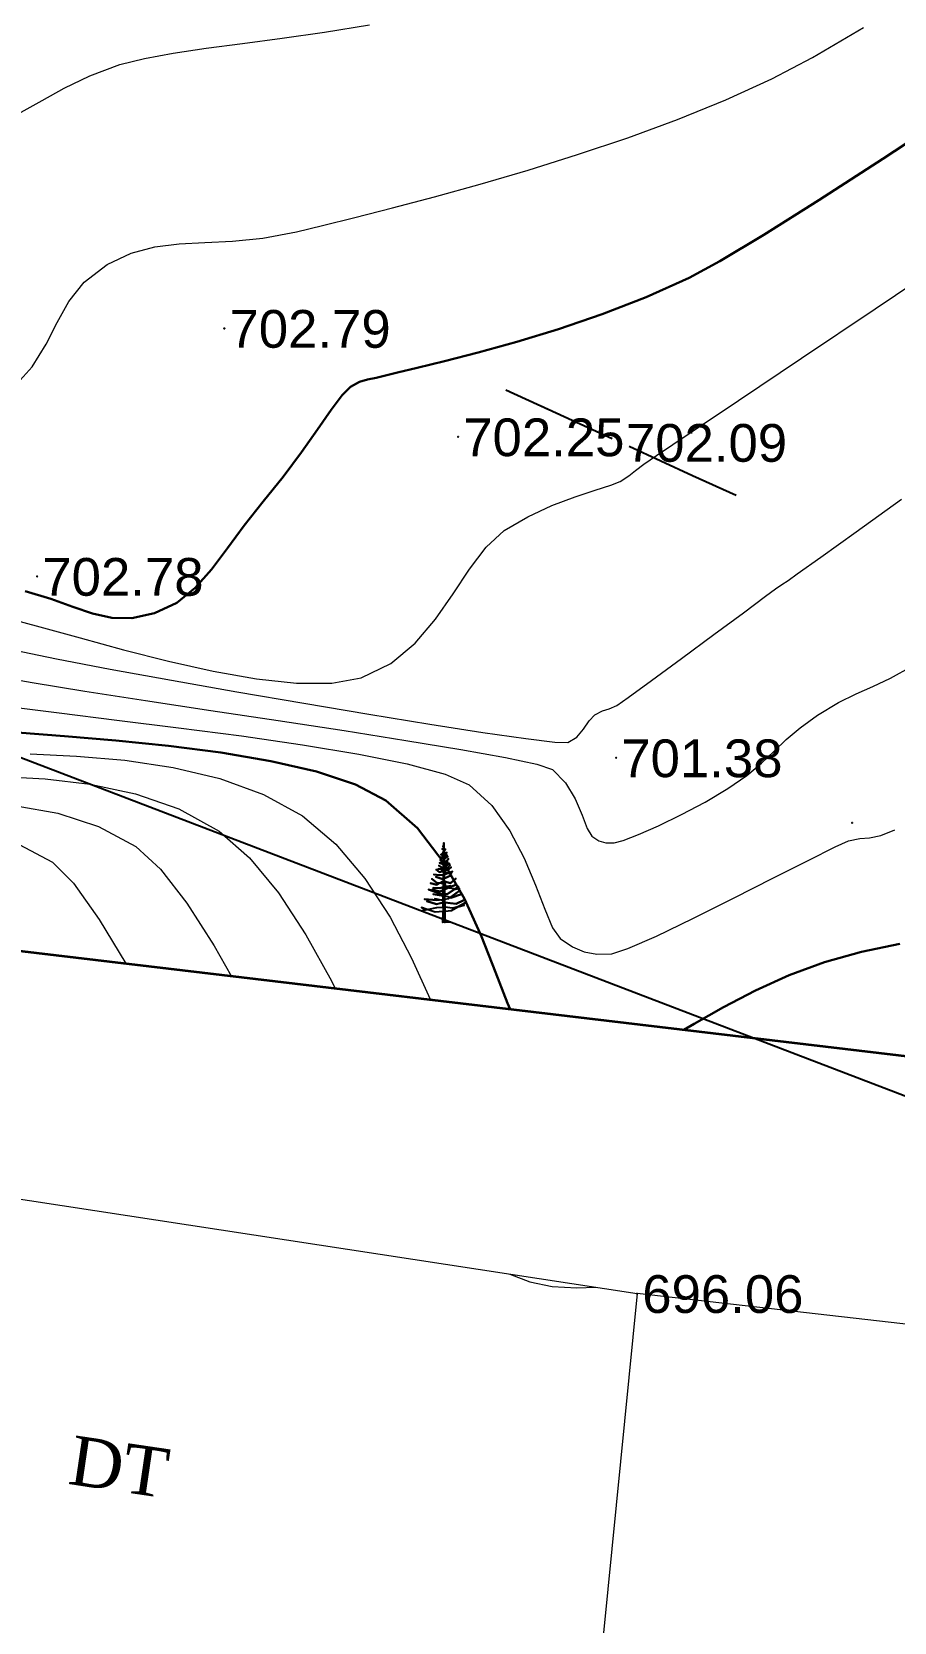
# Model space of a CAD drawing. Header units: feet. Extents: x 3381 to 1374491, y 675186 to 8751562.
# Drawn here: x 686624.69 to 686647.54, y 4376197.73 to 4376239.87 of the extents above; entities that cross this region are included whole.
import ezdxf

# ---------------------------------------------------------------- set-up
doc = ezdxf.new("R2010")
doc.units = ezdxf.units.FT
doc.header["$MEASUREMENT"] = 0
doc.header["$PDMODE"] = 34
doc.header["$PDSIZE"] = 0.01
doc.layers.get('0').update_dxf_attribs({"linetype": 'CONTINUOUS'})
for name, color, linetype in [('0_Point_Height', 2, 'CONTINUOUS'), ('0_Point_Point', 7, 'CONTINUOUS'), ('Aqaclar', 3, 'CONTINUOUS'), ('Lep-Stolb', 7, 'CONTINUOUS'), ('Yazilar', 7, 'CONTINUOUS')]:
    doc.layers.add(name, color=color, linetype=linetype)
for name, color, linetype, lineweight in [('ANA HORIZONTAL', 24, 'CONTINUOUS', 30), ('das hasar', 5, 'CONTINUOUS', 0), ('das tikili', 5, 'CONTINUOUS', 0), ('HORIZANTAL', 24, 'CONTINUOUS', 13)]:
    doc.layers.add(name, color=color, linetype=linetype, lineweight=lineweight)
doc.styles.get("Standard").update_dxf_attribs({"font": 'arial.ttf', "height": 2.5})
doc.linetypes.add('FENCELINE2', pattern='A,6.35,-2.54,[132,ltypeshp.shx,S=2.54,R=0,X=-2.54,Y=0],-2.54,25.4', length=36.83)

msp = doc.modelspace()

# ---------------------------------------------------------------- linework, layer by layer
msp.add_lwpolyline([(686561.888, 4376144.109), (686604.888, 4376228.109), (686685.888, 4376197.109), (686653.888, 4376116.109)], close=True)
at = {"linetype": 'Continuous'}
msp.add_open_spline([(686613.86, 4376350.079), (686615.681, 4376346.609), (686621.987, 4376334.591), (686631.884, 4376316.609), (686645.879, 4376297.345), (686656.65, 4376277.147), (686667.613, 4376259.262), (686676.741, 4376241.858), (686690.156, 4376223.337), (686706.755, 4376209.048), (686718.29, 4376194.211), (686726.22, 4376183.729), (686737.538, 4376171.81), (686745.787, 4376161.118), (686750.231, 4376155.358)], degree=3, knots=[0, 0, 0, 0, 11.75951, 40.72321, 61.46233, 83.054979, 109.290717, 124.392744, 141.962718, 177.533008, 189.558821, 198.276488, 216.955448, 238.768866, 238.768866, 238.768866, 238.768866], dxfattribs=at)
at = {"layer": '0_Point_Point'}
for p in [(686629.788, 4376232.013, 702.787), (686635.982, 4376229.14, 702.255), (686640.292, 4376228.992, 702.087), (686624.829, 4376225.442, 702.784), (686640.17, 4376220.635, 701.383), (686646.421, 4376218.911, 700.574), (686640.725, 4376206.439)]:
    msp.add_point(p, dxfattribs=at)
at = {"layer": 'ANA HORIZONTAL', "color": 16, "lineweight": 30}
for points, elevation in [([(686624.511, 4376225.051), (686625.192, 4376224.846), (686625.773, 4376224.636), (686626.296, 4376224.457), (686626.804, 4376224.346), (686627.337, 4376224.337), (686627.939, 4376224.468), (686628.526, 4376224.745), (686629.017, 4376225.139), (686629.451, 4376225.626), (686629.868, 4376226.185), (686630.31, 4376226.793), (686630.816, 4376227.428), (686631.347, 4376228.08), (686631.829, 4376228.729), (686632.255, 4376229.333), (686632.619, 4376229.851), (686632.913, 4376230.241), (686633.129, 4376230.463), (686633.368, 4376230.597), (686633.583, 4376230.66), (686633.812, 4376230.703), (686634.094, 4376230.775), (686634.372, 4376230.846), (686634.894, 4376230.97), (686635.621, 4376231.145), (686636.514, 4376231.374), (686637.534, 4376231.658), (686638.642, 4376231.996), (686639.798, 4376232.39), (686640.965, 4376232.841), (686642.102, 4376233.349), (686642.918, 4376233.792), (686644.081, 4376234.49), (686645.537, 4376235.407), (686647.234, 4376236.504), (686649.118, 4376237.743)], 702.5), ([(686624.306, 4376221.309), (686625.557, 4376221.209), (686626.909, 4376221.093), (686628.308, 4376220.951), (686629.697, 4376220.773), (686631.023, 4376220.549), (686632.229, 4376220.27), (686633.262, 4376219.925), (686634.066, 4376219.505), (686634.904, 4376218.77), (686635.59, 4376217.878), (686636.149, 4376216.898), (686636.602, 4376215.901), (686636.975, 4376214.957), (686637.29, 4376214.135), (686637.361, 4376213.975)], 700), ([(686641.961, 4376213.429), (686642.239, 4376213.589), (686643.018, 4376214.03), (686643.861, 4376214.47), (686644.756, 4376214.878), (686645.69, 4376215.22), (686646.672, 4376215.49), (686647.687, 4376215.707)], 700)]:
    msp.add_lwpolyline(points, dxfattribs=dict(at, elevation=elevation))
at = {"layer": 'Aqaclar', "color": 3}
msp.add_lwpolyline([(686635.791, 4376216.278), (686635.579, 4376216.271), (686635.583, 4376216.565), (686635.375, 4376216.542), (686635.166, 4376216.617), (686635.015, 4376216.671), (686635.166, 4376216.617), (686635.04, 4376216.59), (686635.166, 4376216.617), (686635.419, 4376216.671), (686635.584, 4376216.678), (686635.583, 4376216.565), (686635.628, 4376216.57), (686635.632, 4376216.273), (686635.628, 4376216.57), (686635.805, 4376216.59), (686635.971, 4376216.684), (686636.139, 4376216.728), (686635.971, 4376216.684), (686636.165, 4376216.793), (686635.971, 4376216.684), (686635.83, 4376216.647), (686635.627, 4376216.677), (686635.628, 4376216.57), (686635.627, 4376216.677), (686635.609, 4376216.679), (686635.584, 4376216.678), (686635.586, 4376216.801), (686635.583, 4376216.801), (686635.413, 4376216.76), (686635.154, 4376216.833), (686635.413, 4376216.76), (686635.583, 4376216.801), (686635.586, 4376216.801), (686635.586, 4376216.847), (686635.577, 4376216.85), (686635.362, 4376216.898), (686635.492, 4376216.869), (686635.419, 4376216.858), (686635.091, 4376216.89), (686635.419, 4376216.858), (686635.492, 4376216.869), (686635.587, 4376216.883), (686635.586, 4376216.847), (686635.587, 4376216.883), (686635.624, 4376216.889), (686635.627, 4376216.677), (686635.625, 4376216.801), (686635.628, 4376216.801), (686635.931, 4376216.769), (686636.133, 4376216.858), (686635.931, 4376216.769), (686635.625, 4376216.801), (686635.624, 4376216.889), (686635.735, 4376216.906), (686636.032, 4376217.117), (686635.77, 4376216.931), (686635.792, 4376216.922), (686636.076, 4376217.02), (686635.792, 4376216.922), (686635.685, 4376216.963), (686635.623, 4376216.973), (686635.624, 4376216.889), (686635.623, 4376216.973), (686635.588, 4376216.978), (686635.587, 4376216.883), (686635.588, 4376216.978), (686635.324, 4376217.02), (686635.588, 4376216.978), (686635.589, 4376217.028), (686635.52, 4376217.028), (686635.198, 4376217.149), (686635.52, 4376217.028), (686635.589, 4376217.028), (686635.59, 4376217.13), (686635.501, 4376217.092), (686635.293, 4376217.141), (686635.501, 4376217.092), (686635.621, 4376217.144), (686635.622, 4376217.028), (686635.589, 4376217.028), (686635.622, 4376217.028), (686635.623, 4376216.973), (686635.622, 4376217.028), (686635.703, 4376217.028), (686635.902, 4376217.161), (686635.994, 4376217.222), (686635.902, 4376217.161), (686635.925, 4376217.157), (686636.019, 4376217.173), (686635.925, 4376217.157), (686635.767, 4376217.182), (686635.739, 4376217.194), (686635.621, 4376217.144), (686635.739, 4376217.194), (686635.918, 4376217.271), (686635.739, 4376217.194), (686635.678, 4376217.222), (686635.786, 4376217.246), (686635.678, 4376217.222), (686635.609, 4376217.254), (686635.62, 4376217.249), (686635.62, 4376217.209), (686635.678, 4376217.222), (686635.62, 4376217.209), (686635.621, 4376217.144), (686635.62, 4376217.209), (686635.591, 4376217.203), (686635.59, 4376217.13), (686635.591, 4376217.203), (686635.495, 4376217.182), (686635.318, 4376217.19), (686635.495, 4376217.182), (686635.591, 4376217.203), (686635.592, 4376217.295), (686635.647, 4376217.287), (686635.619, 4376217.291), (686635.62, 4376217.249), (686635.619, 4376217.291), (686635.592, 4376217.295), (686635.419, 4376217.319), (686635.287, 4376217.424), (686635.419, 4376217.319), (686635.483, 4376217.31), (686635.419, 4376217.271), (686635.249, 4376217.311), (686635.419, 4376217.271), (686635.483, 4376217.31), (686635.593, 4376217.378), (686635.592, 4376217.295), (686635.619, 4376217.291), (686635.618, 4376217.354), (686635.779, 4376217.311), (686635.918, 4376217.433), (686635.779, 4376217.311), (686635.618, 4376217.354), (686635.617, 4376217.435), (686635.805, 4376217.522), (686635.577, 4376217.416), (686635.394, 4376217.481), (686635.577, 4376217.416), (686635.594, 4376217.424), (686635.593, 4376217.378), (686635.595, 4376217.536), (686635.577, 4376217.53), (686635.489, 4376217.522), (686635.343, 4376217.546), (686635.489, 4376217.522), (686635.577, 4376217.53), (686635.595, 4376217.536), (686635.616, 4376217.543), (686635.617, 4376217.435), (686635.616, 4376217.543), (686635.836, 4376217.619), (686635.73, 4376217.582), (686635.805, 4376217.578), (686635.653, 4376217.586), (686635.539, 4376217.643), (686635.596, 4376217.615), (686635.595, 4376217.536), (686635.616, 4376217.543), (686635.615, 4376217.637), (686635.489, 4376217.603), (686635.4, 4376217.676), (686635.489, 4376217.603), (686635.596, 4376217.632), (686635.596, 4376217.615), (686635.596, 4376217.632), (686635.697, 4376217.659), (686635.798, 4376217.74), (686635.697, 4376217.659), (686635.615, 4376217.637), (686635.614, 4376217.678), (686635.647, 4376217.676), (686635.773, 4376217.789), (686635.647, 4376217.676), (686635.614, 4376217.678), (686635.597, 4376217.68), (686635.596, 4376217.632), (686635.597, 4376217.68), (686635.457, 4376217.692), (686635.597, 4376217.68), (686635.597, 4376217.695), (686635.47, 4376217.781), (686635.597, 4376217.695), (686635.598, 4376217.807), (686635.602, 4376217.805), (686635.489, 4376217.854), (686635.602, 4376217.805), (686635.71, 4376217.87), (686635.613, 4376217.811), (686635.614, 4376217.678), (686635.613, 4376217.745), (686635.754, 4376217.837), (686635.613, 4376217.745), (686635.612, 4376217.881), (686635.672, 4376217.894), (686635.729, 4376217.959), (686635.672, 4376217.894), (686635.612, 4376217.881), (686635.599, 4376217.879), (686635.598, 4376217.807), (686635.599, 4376217.879), (686635.558, 4376217.87), (686635.508, 4376217.935), (686635.558, 4376217.87), (686635.599, 4376217.879), (686635.6, 4376217.972), (686635.489, 4376217.999), (686635.621, 4376217.967), (686635.71, 4376218.016), (686635.621, 4376217.967), (686635.611, 4376217.97), (686635.612, 4376217.881), (686635.611, 4376217.97), (686635.61, 4376218.014), (686635.691, 4376218.056), (686635.61, 4376218.014), (686635.609, 4376218.087), (686635.64, 4376218.08), (686635.609, 4376218.087), (686635.558, 4376218.097), (686635.602, 4376218.088), (686635.6, 4376217.972), (686635.601, 4376218.016), (686635.558, 4376218.024), (686635.601, 4376218.016), (686635.601, 4376218.046), (686635.527, 4376218.072), (686635.601, 4376218.046), (686635.602, 4376218.088), (686635.602, 4376218.127), (686635.577, 4376218.137), (686635.609, 4376218.125), (686635.64, 4376218.113), (686635.666, 4376218.08), (686635.652, 4376218.097), (686635.685, 4376218.121), (686635.64, 4376218.089), (686635.652, 4376218.097), (686635.64, 4376218.113), (686635.609, 4376218.125), (686635.609, 4376218.087), (686635.609, 4376218.125), (686635.608, 4376218.187), (686635.647, 4376218.218), (686635.613, 4376218.191), (686635.634, 4376218.178), (686635.613, 4376218.191), (686635.603, 4376218.197), (686635.558, 4376218.226), (686635.603, 4376218.197), (686635.604, 4376218.257), (686635.577, 4376218.291), (686635.604, 4376218.257), (686635.606, 4376218.38), (686635.608, 4376218.194), (686635.608, 4376218.187), (686635.608, 4376218.194), (686635.603, 4376218.197), (686635.603, 4376218.183), (686635.608, 4376218.187), (686635.596, 4376218.178), (686635.603, 4376218.183), (686635.602, 4376218.127)], dxfattribs=at)
at = {"layer": 'das hasar', "color": 0, "linetype": 'FENCELINE2', "lineweight": 35, "ltscale": 0.35, "elevation": 696.134}
msp.add_lwpolyline([(686605.977, 4376217.704), (686663.125, 4376210.914)], dxfattribs=at)
at = {"layer": 'das tikili', "color": 0, "lineweight": 20}
for points in [[(686614.463, 4376210.457), (686640.725, 4376206.439)], [(686640.725, 4376206.439), (686638.841, 4376187.389)], [(686662.691, 4376203.934), (686640.725, 4376206.439)]]:
    msp.add_lwpolyline(points, dxfattribs=at)
at = {"layer": 'HORIZANTAL', "color": 16, "linetype": 'Continuous', "lineweight": 20}
for points, elevation in [([(686624.14, 4376230.374), (686624.694, 4376230.991), (686625.07, 4376231.592), (686625.363, 4376232.171), (686625.667, 4376232.721), (686626.077, 4376233.235), (686626.687, 4376233.708), (686627.317, 4376234.01), (686627.946, 4376234.178), (686628.593, 4376234.256), (686629.274, 4376234.29), (686630.006, 4376234.324), (686630.808, 4376234.404), (686631.696, 4376234.574), (686632.385, 4376234.742), (686633.242, 4376234.953), (686634.241, 4376235.206), (686635.357, 4376235.5), (686636.564, 4376235.834), (686637.837, 4376236.207), (686639.15, 4376236.618), (686640.478, 4376237.066), (686641.795, 4376237.55), (686643.075, 4376238.07), (686644.293, 4376238.623), (686645.373, 4376239.194), (686646.723, 4376239.982)], 703), ([(686624.401, 4376237.74), (686624.957, 4376238.052), (686625.547, 4376238.382), (686626.22, 4376238.707), (686627.021, 4376239.001), (686627.669, 4376239.166), (686628.433, 4376239.308), (686629.303, 4376239.437), (686630.268, 4376239.565), (686631.319, 4376239.704), (686632.445, 4376239.864), (686633.636, 4376240.056)], 703.5), ([(686623.951, 4376224.362), (686624.898, 4376224.108), (686625.966, 4376223.812), (686627.116, 4376223.499), (686628.305, 4376223.196), (686629.493, 4376222.93), (686630.638, 4376222.726), (686631.701, 4376222.611), (686632.64, 4376222.611), (686633.414, 4376222.752), (686634.201, 4376223.134), (686634.845, 4376223.672), (686635.383, 4376224.308), (686635.851, 4376224.982), (686636.286, 4376225.637), (686636.726, 4376226.213), (686637.206, 4376226.653), (686637.829, 4376227.023), (686638.469, 4376227.319), (686639.08, 4376227.551), (686639.615, 4376227.728), (686640.03, 4376227.861), (686640.277, 4376227.96), (686640.508, 4376228.109), (686640.679, 4376228.248), (686640.9, 4376228.417), (686641.242, 4376228.648), (686642.106, 4376229.228), (686643.41, 4376230.104), (686645.079, 4376231.223), (686647.032, 4376232.533), (686649.191, 4376233.981)], 702), ([(686624.19, 4376223.491), (686625.342, 4376223.257), (686626.766, 4376222.985), (686628.385, 4376222.69), (686630.12, 4376222.383), (686631.891, 4376222.078), (686633.621, 4376221.789), (686635.23, 4376221.528), (686636.641, 4376221.309), (686637.773, 4376221.146), (686638.548, 4376221.05), (686638.889, 4376221.037), (686639.132, 4376221.183), (686639.308, 4376221.395), (686639.454, 4376221.613), (686639.608, 4376221.776), (686639.806, 4376221.879), (686639.982, 4376221.933), (686640.19, 4376222.024), (686640.492, 4376222.233), (686641.104, 4376222.679), (686641.901, 4376223.266), (686642.755, 4376223.898), (686643.54, 4376224.48), (686644.129, 4376224.917), (686644.395, 4376225.113), (686644.561, 4376225.224), (686644.727, 4376225.335), (686644.969, 4376225.508), (686645.589, 4376225.95), (686646.53, 4376226.623), (686647.735, 4376227.485)], 701.5), ([(686623.58, 4376222.825), (686624.693, 4376222.628), (686626.092, 4376222.401), (686627.697, 4376222.152), (686629.43, 4376221.89), (686631.211, 4376221.621), (686632.96, 4376221.354), (686634.6, 4376221.097), (686636.051, 4376220.858), (686637.234, 4376220.644), (686638.07, 4376220.462), (686638.479, 4376220.322), (686638.83, 4376219.974), (686639.083, 4376219.545), (686639.266, 4376219.113), (686639.404, 4376218.758), (686639.525, 4376218.559), (686639.713, 4376218.438), (686639.897, 4376218.384), (686640.121, 4376218.382), (686640.354, 4376218.445), (686640.761, 4376218.602), (686641.293, 4376218.836), (686641.899, 4376219.129), (686642.527, 4376219.462), (686643.129, 4376219.819), (686643.629, 4376220.167), (686644.021, 4376220.493), (686644.354, 4376220.807), (686644.679, 4376221.116), (686645.046, 4376221.432), (686645.504, 4376221.764), (686646.063, 4376222.1), (686646.531, 4376222.33), (686646.97, 4376222.521), (686647.443, 4376222.744), (686648.013, 4376223.065)], 701), ([(686624.07, 4376221.995), (686625.41, 4376221.822), (686626.937, 4376221.633), (686628.574, 4376221.43), (686630.241, 4376221.213), (686631.859, 4376220.981), (686633.351, 4376220.735), (686634.636, 4376220.475), (686635.636, 4376220.201), (686636.272, 4376219.914), (686636.876, 4376219.368), (686637.355, 4376218.7), (686637.734, 4376217.975), (686638.033, 4376217.261), (686638.276, 4376216.624), (686638.486, 4376216.131), (686638.684, 4376215.848), (686639.013, 4376215.624), (686639.324, 4376215.49), (686639.659, 4376215.433), (686640.057, 4376215.441), (686640.482, 4376215.578), (686641.235, 4376215.912), (686642.205, 4376216.379), (686643.277, 4376216.913), (686644.338, 4376217.45), (686645.276, 4376217.926), (686645.977, 4376218.276), (686646.326, 4376218.435), (686646.631, 4376218.497), (686646.882, 4376218.514), (686647.186, 4376218.576), (686647.554, 4376218.73)], 700.5), ([(686624.647, 4376220.74), (686625.872, 4376220.682), (686627.148, 4376220.569), (686628.429, 4376220.378), (686629.671, 4376220.086), (686630.829, 4376219.666), (686631.859, 4376219.097), (686632.745, 4376218.346), (686633.514, 4376217.434), (686634.178, 4376216.411), (686634.75, 4376215.328), (686635.244, 4376214.236), (686635.248, 4376214.226)], 699.5), ([(686623.889, 4376220.139), (686625.041, 4376220.081), (686626.237, 4376219.94), (686627.433, 4376219.684), (686628.586, 4376219.278), (686629.652, 4376218.689), (686630.457, 4376217.987), (686631.221, 4376217.053), (686631.944, 4376215.945), (686632.625, 4376214.721), (686632.722, 4376214.526)], 699), ([(686624.272, 4376219.364), (686625.377, 4376219.164), (686626.451, 4376218.816), (686627.445, 4376218.28), (686628.095, 4376217.681), (686628.79, 4376216.783), (686629.515, 4376215.649), (686629.966, 4376214.854)], 698.5), ([(686624.349, 4376218.336), (686625.238, 4376217.872), (686625.794, 4376217.311), (686626.473, 4376216.351), (686627.18, 4376215.185)], 698), ([(686637.353, 4376206.955), (686637.887, 4376206.75), (686638.476, 4376206.627), (686639.125, 4376206.586), (686639.632, 4376206.607)], 699)]:
    msp.add_lwpolyline(points, dxfattribs=dict(at, elevation=elevation))
at = {"layer": 'Lep-Stolb', "color": 1}
for p, q in [((686637.251, 4376230.386, 695.988), (686638.387, 4376229.865, 695.988)), ((686638.16, 4376229.97, 695.988), (686640.064, 4376229.096, 695.988)), ((686640.519, 4376228.888, 695.988), (686642.197, 4376228.119, 695.988)), ((686642.197, 4376228.119, 695.988), (686643.346, 4376227.592, 695.988))]:
    msp.add_line(p, q, dxfattribs=at)

# ---------------------------------------------------------------- texts
at = {"layer": '0_Point_Height', "color": 0}
for s, p in [('702.79', (686629.924, 4376231.499, 702.787)), ('702.25', (686636.118, 4376228.626, 702.255)), ('702.09', (686640.428, 4376228.478, 702.087)), ('702.78', (686624.965, 4376224.928, 702.784)), ('701.38', (686640.306, 4376220.121, 701.383)), ('696.06', (686640.861, 4376205.925))]:
    msp.add_text(s, height=1, dxfattribs=at).set_placement(p)
at = {"layer": 'Yazilar', "insert": (686625.805, 4376202.685), "char_height": 1.3, "width": 0.10588, "attachment_point": 1, "rotation": 351.5862}
msp.add_mtext('{\\fTimes New Roman|b0|i0|c0|p18;DT}', dxfattribs=at)

doc.saveas('drawing.dxf')
